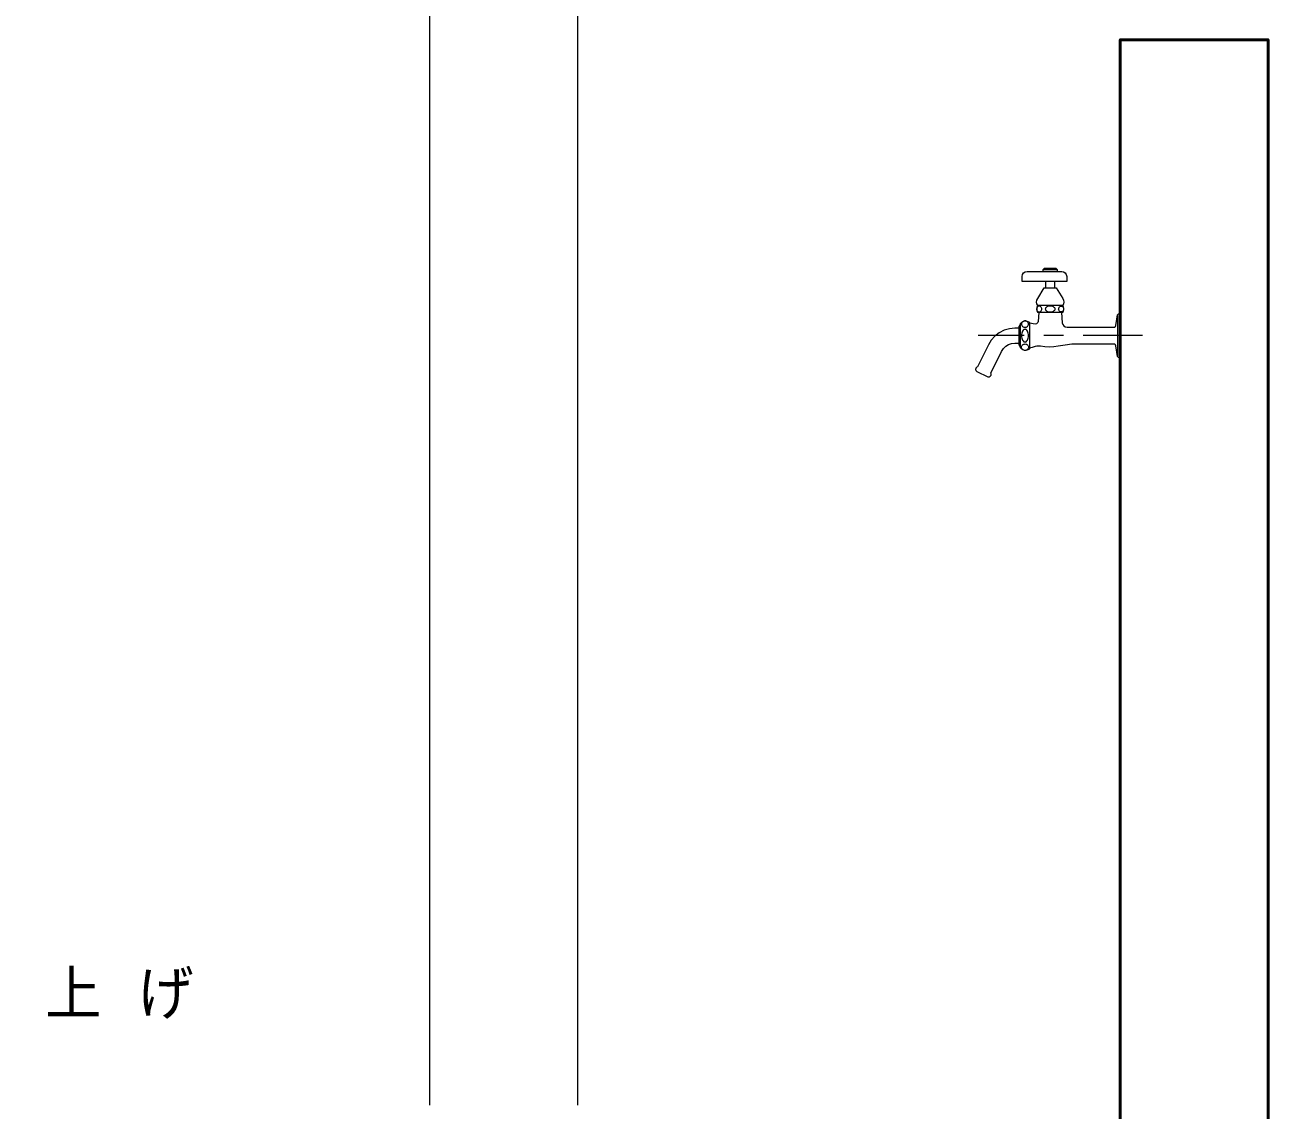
# Model space of a CAD drawing. Units: millimetres on the paper, scale 1:20. Extents: x -385 to 0, y -5 to 267.
# Drawn here: x -201.9 to -138.9, y 107.7 to 162.7 of the extents above; entities that cross this region are included whole.
import ezdxf

# ---------------------------------------------------------------- set-up
doc = ezdxf.new("R2010")
doc.units = ezdxf.units.MM
doc.linetypes.add('USER2', pattern=[6, 3, -1, 1, -1])
doc.layers.add('LY_1', color=7, linetype='Continuous', lineweight=13)
doc.styles.add('ＭＳ ゴシック', font='')
doc.styles.get('ＭＳ ゴシック').set_extended_font_data('MS Gothic')

msp = doc.modelspace()

# ---------------------------------------------------------------- linework, layer by layer
at = {"layer": 'LY_1'}
for p, q in [((-181.38, 107.966), (-181.38, 172.966)), ((-173.88, 107.966), (-173.88, 172.966))]:
    msp.add_line(p, q, dxfattribs=at)
at = {"layer": 'LY_1', "color": 253}
for p, q in [((-150.155, 149.391), (-150.155, 149.716)), ((-149.705, 149.716), (-149.705, 149.391)), ((-149.296, 148.491), (-150.564, 148.491)), ((-149.296, 148.141), (-150.564, 148.141)), ((-151.43, 146.356), (-151.43, 147.576)), ((-146.505, 145.946), (-146.505, 147.986))]:
    msp.add_line(p, q, dxfattribs=at)
at = {"layer": 'LY_1', "color": 253, "linetype": 'USER2'}
msp.add_line((-145.252, 146.966), (-153.581, 146.966), dxfattribs=at)
at = {"layer": 'LY_1', "color": 140, "lineweight": 50}
msp.add_lwpolyline([(-181.38, 99.466), (-181.38, 106.966), (-146.38, 106.966), (-146.38, 161.966), (-138.88, 161.966), (-138.88, 99.466)], dxfattribs=at)
at = {"layer": 'LY_1', "color": 253}
for points in [[(-149.093, 149.966), (-149.093, 149.716), (-151.355, 149.716), (-151.355, 149.966), (-151.336, 150.061), (-151.282, 150.143), (-151.201, 150.197), (-151.105, 150.216), (-149.343, 150.216), (-149.247, 150.197), (-149.166, 150.143), (-149.112, 150.061)], [(-149.63, 149.391), (-149.296, 148.841), (-149.256, 148.757), (-149.243, 148.666), (-149.256, 148.574), (-149.296, 148.491), (-150.564, 148.491), (-150.604, 148.574), (-150.618, 148.666), (-150.604, 148.757), (-150.564, 148.841), (-150.23, 149.391)], [(-150.485, 148.466), (-150.509, 148.463), (-150.532, 148.455), (-150.554, 148.441), (-150.573, 148.422), (-150.589, 148.399), (-150.6, 148.374), (-150.607, 148.346), (-150.61, 148.316), (-150.607, 148.286), (-150.6, 148.257), (-150.589, 148.232), (-150.573, 148.21), (-150.554, 148.191), (-150.532, 148.177), (-150.509, 148.169), (-150.485, 148.166), (-150.461, 148.169), (-150.438, 148.177), (-150.416, 148.191), (-150.397, 148.21), (-150.381, 148.232), (-150.37, 148.257), (-150.362, 148.286), (-150.36, 148.316), (-150.362, 148.346), (-150.37, 148.374), (-150.381, 148.399), (-150.397, 148.422), (-150.416, 148.441), (-150.438, 148.455), (-150.461, 148.463)], [(-149.93, 148.466), (-149.981, 148.463), (-150.03, 148.454), (-150.07, 148.441), (-150.107, 148.422), (-150.138, 148.398), (-150.164, 148.369), (-150.176, 148.343), (-150.18, 148.316), (-150.176, 148.288), (-150.164, 148.263), (-150.138, 148.233), (-150.107, 148.21), (-150.07, 148.191), (-150.03, 148.178), (-149.981, 148.169), (-149.93, 148.166), (-149.88, 148.169), (-149.83, 148.178), (-149.791, 148.191), (-149.754, 148.21), (-149.722, 148.233), (-149.697, 148.263), (-149.685, 148.288), (-149.68, 148.316), (-149.685, 148.343), (-149.697, 148.369), (-149.722, 148.398), (-149.754, 148.422), (-149.791, 148.441), (-149.83, 148.454), (-149.88, 148.463)], [(-149.376, 148.466), (-149.352, 148.463), (-149.329, 148.455), (-149.306, 148.441), (-149.287, 148.422), (-149.272, 148.399), (-149.261, 148.374), (-149.253, 148.346), (-149.251, 148.316), (-149.253, 148.286), (-149.261, 148.257), (-149.272, 148.232), (-149.287, 148.21), (-149.306, 148.191), (-149.329, 148.177), (-149.352, 148.169), (-149.376, 148.166), (-149.4, 148.169), (-149.422, 148.177), (-149.445, 148.191), (-149.464, 148.21), (-149.48, 148.232), (-149.491, 148.257), (-149.498, 148.286), (-149.501, 148.316), (-149.498, 148.346), (-149.491, 148.374), (-149.48, 148.399), (-149.464, 148.422), (-149.445, 148.441), (-149.422, 148.455), (-149.4, 148.463)], [(-150.98, 147.63), (-150.98, 146.301), (-151.02, 146.267), (-151.065, 146.241), (-151.115, 146.224), (-151.166, 146.215), (-151.219, 146.217), (-151.27, 146.228), (-151.318, 146.248), (-151.362, 146.277), (-151.4, 146.313), (-151.43, 146.356), (-151.459, 146.434), (-151.505, 146.503), (-151.505, 147.428), (-151.459, 147.498), (-151.43, 147.576), (-151.4, 147.619), (-151.362, 147.655), (-151.318, 147.683), (-151.27, 147.704), (-151.219, 147.715), (-151.166, 147.716), (-151.115, 147.708), (-151.065, 147.691), (-151.02, 147.664)], [(-151.205, 147.389), (-151.171, 147.392), (-151.138, 147.401), (-151.108, 147.416), (-151.082, 147.436), (-151.06, 147.461), (-151.043, 147.49), (-151.034, 147.52), (-151.03, 147.551), (-151.034, 147.583), (-151.043, 147.613), (-151.06, 147.641), (-151.082, 147.666), (-151.108, 147.686), (-151.138, 147.701), (-151.171, 147.711), (-151.205, 147.714), (-151.24, 147.711), (-151.273, 147.701), (-151.303, 147.686), (-151.329, 147.666), (-151.351, 147.641), (-151.367, 147.613), (-151.377, 147.583), (-151.38, 147.551), (-151.377, 147.52), (-151.367, 147.49), (-151.351, 147.461), (-151.329, 147.436), (-151.303, 147.416), (-151.273, 147.401), (-151.24, 147.392)], [(-151.205, 147.291), (-151.237, 147.286), (-151.266, 147.27), (-151.301, 147.236), (-151.329, 147.196), (-151.351, 147.147), (-151.366, 147.097), (-151.377, 147.032), (-151.38, 146.966), (-151.377, 146.9), (-151.366, 146.835), (-151.351, 146.784), (-151.329, 146.736), (-151.301, 146.695), (-151.266, 146.661), (-151.237, 146.646), (-151.205, 146.641), (-151.174, 146.646), (-151.145, 146.661), (-151.109, 146.695), (-151.082, 146.736), (-151.06, 146.784), (-151.045, 146.835), (-151.034, 146.9), (-151.03, 146.966), (-151.034, 147.032), (-151.045, 147.097), (-151.06, 147.147), (-151.082, 147.196), (-151.109, 147.236), (-151.145, 147.27), (-151.174, 147.286)], [(-151.205, 146.543), (-151.171, 146.54), (-151.138, 146.53), (-151.108, 146.516), (-151.082, 146.495), (-151.06, 146.471), (-151.043, 146.442), (-151.034, 146.412), (-151.03, 146.38), (-151.034, 146.349), (-151.043, 146.319), (-151.06, 146.29), (-151.082, 146.266), (-151.108, 146.245), (-151.138, 146.23), (-151.171, 146.221), (-151.205, 146.218), (-151.24, 146.221), (-151.273, 146.23), (-151.303, 146.245), (-151.329, 146.266), (-151.351, 146.29), (-151.367, 146.319), (-151.377, 146.349), (-151.38, 146.38), (-151.377, 146.412), (-151.367, 146.442), (-151.351, 146.471), (-151.329, 146.495), (-151.303, 146.516), (-151.273, 146.53), (-151.24, 146.54)]]:
    msp.add_lwpolyline(points, close=True, dxfattribs=at)
for points in [[(-149.58, 150.316), (-149.63, 150.366), (-150.23, 150.366), (-150.28, 150.316)], [(-150.28, 150.216), (-150.28, 150.316), (-149.58, 150.316), (-149.58, 150.216)], [(-149.355, 148.141), (-149.321, 147.624), (-149.297, 147.534), (-149.242, 147.458), (-149.163, 147.408), (-149.071, 147.391), (-146.698, 147.391), (-146.652, 147.402), (-146.617, 147.432), (-146.599, 147.475), (-146.512, 148.024), (-146.503, 148.045), (-146.485, 148.06), (-146.463, 148.066), (-146.38, 148.066), (-146.38, 145.866), (-146.463, 145.866), (-146.485, 145.871), (-146.503, 145.886), (-146.512, 145.908), (-146.599, 146.456), (-146.617, 146.5), (-146.652, 146.53), (-146.698, 146.541), (-148.827, 146.541), (-148.83, 146.541), (-148.834, 146.54), (-149.177, 146.491), (-149.52, 146.439), (-149.743, 146.404), (-149.969, 146.39), (-150.196, 146.398), (-150.42, 146.429), (-150.512, 146.436), (-150.603, 146.429), (-150.693, 146.41), (-150.836, 146.367), (-150.98, 146.327)], [(-150.505, 148.141), (-150.535, 147.69), (-150.55, 147.636), (-150.583, 147.591), (-150.631, 147.561), (-150.686, 147.55), (-150.786, 147.557), (-150.885, 147.575), (-150.98, 147.604)], [(-151.505, 147.341), (-151.718, 147.341), (-151.996, 147.315), (-152.264, 147.238), (-152.513, 147.113), (-152.735, 146.944), (-152.921, 146.737), (-153.066, 146.498), (-153.609, 145.386), (-153.632, 145.379), (-153.653, 145.368), (-153.672, 145.354), (-153.688, 145.336), (-153.7, 145.315), (-153.707, 145.292), (-153.711, 145.269), (-153.709, 145.245), (-153.704, 145.222), (-153.694, 145.2), (-153.679, 145.181), (-153.662, 145.164), (-153.642, 145.152), (-153.099, 144.887), (-153.077, 144.879), (-153.053, 144.875), (-153.029, 144.876), (-153.006, 144.881), (-152.984, 144.891), (-152.964, 144.905), (-152.948, 144.922), (-152.935, 144.942), (-152.926, 144.964), (-152.921, 144.988), (-152.921, 145.011), (-152.926, 145.035), (-152.935, 145.057), (-152.392, 146.17), (-152.303, 146.311), (-152.184, 146.429), (-152.042, 146.517), (-151.884, 146.572), (-151.718, 146.591), (-151.505, 146.591)]]:
    msp.add_lwpolyline(points, dxfattribs=at)
for centre, start, end in [((-150.305, 148.316), 145.99743, 214.00257), ((-149.556, 148.316), 325.99743, 34.00257)]:
    msp.add_arc(centre, 0.313, start, end, dxfattribs=at)

# ---------------------------------------------------------------- texts
at = {"layer": 'LY_1', "insert": (-242.938, 113.547), "char_height": 2.199, "attachment_point": 4, "style": 'ＭＳ ゴシック'}
msp.add_mtext('\\T1.64;\\W0.95;ショットブラスト仕上げ', dxfattribs=at)

doc.saveas('drawing.dxf')
